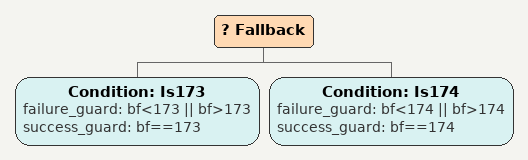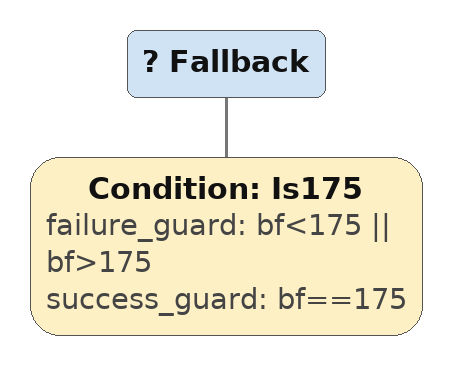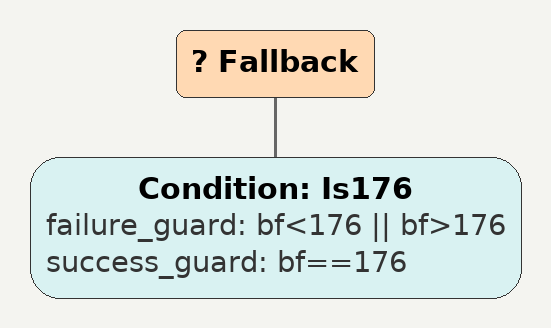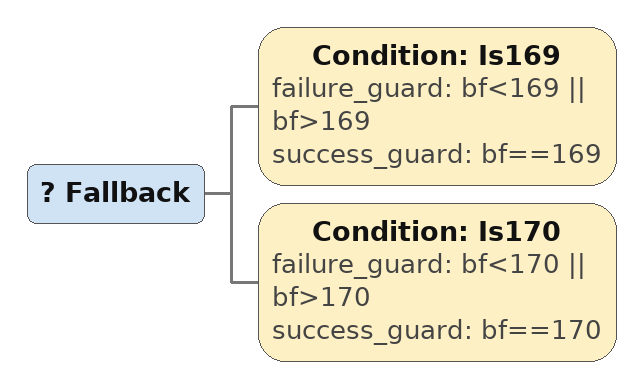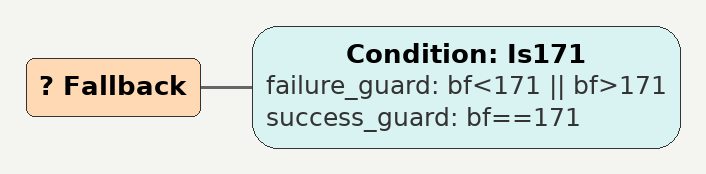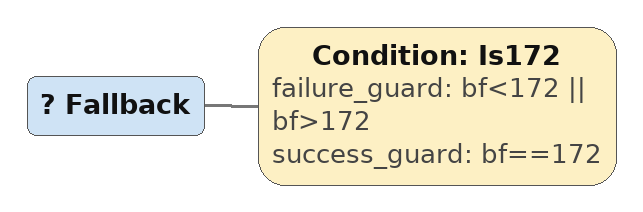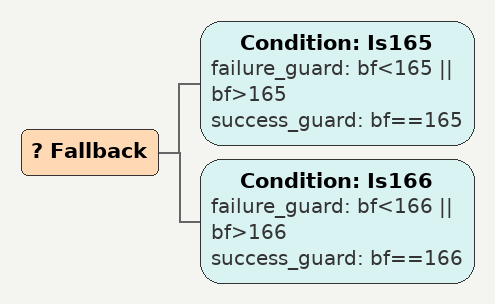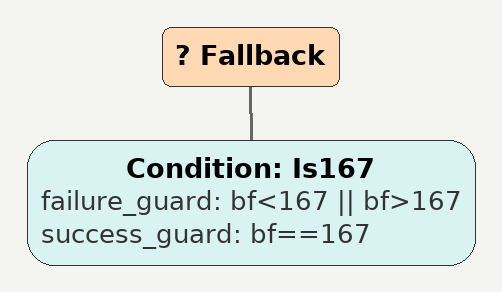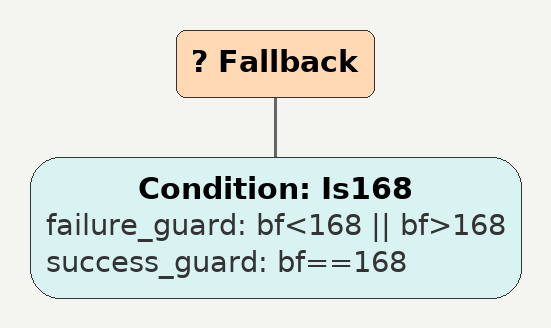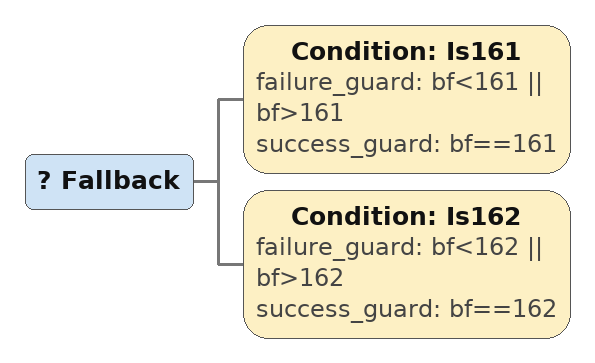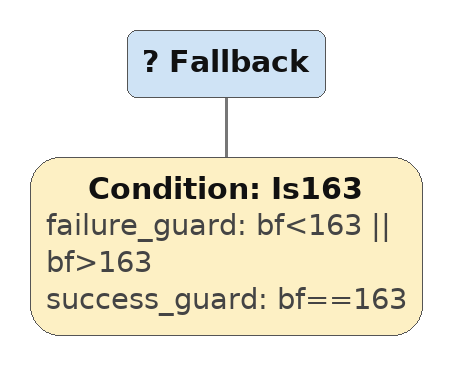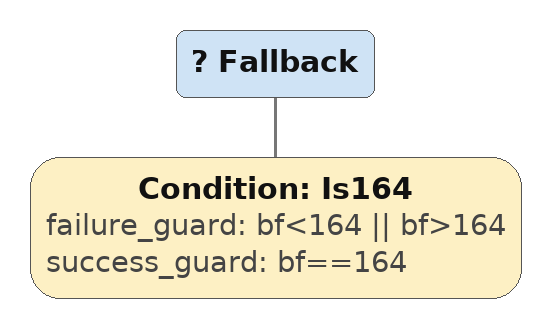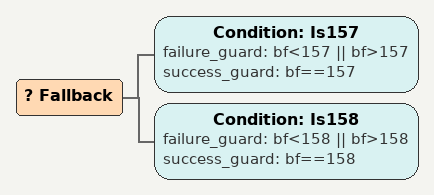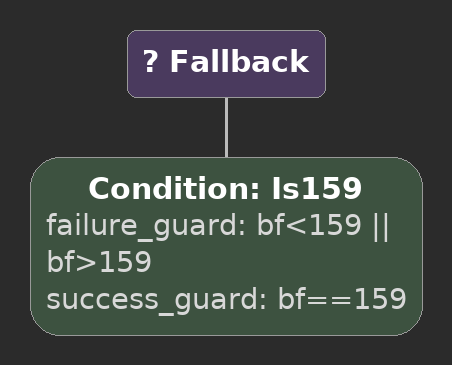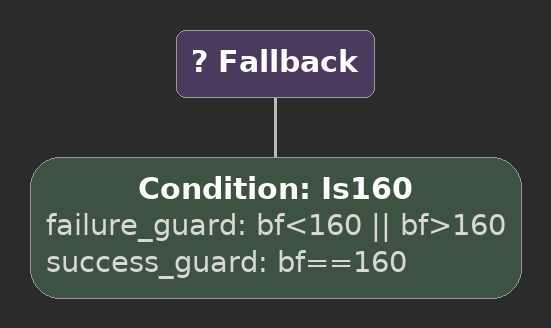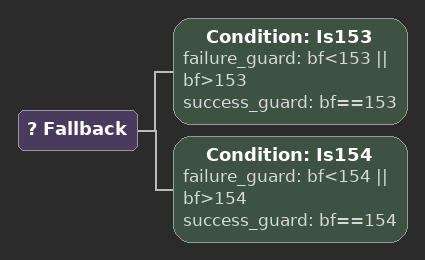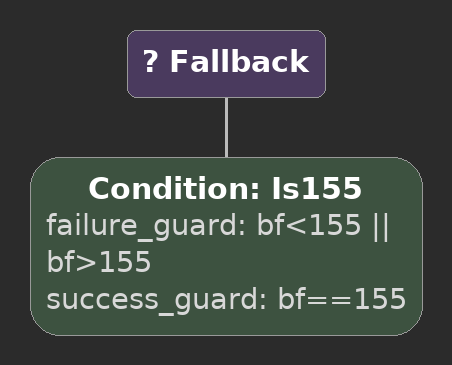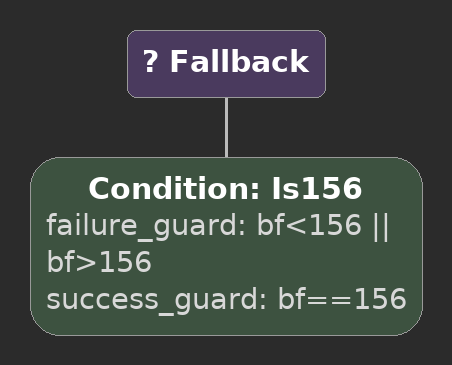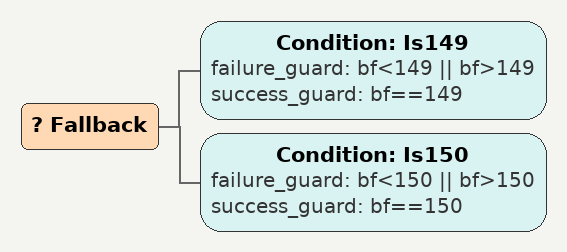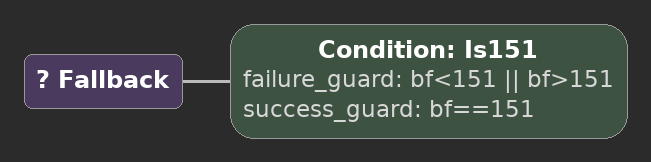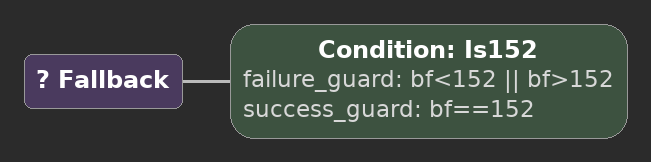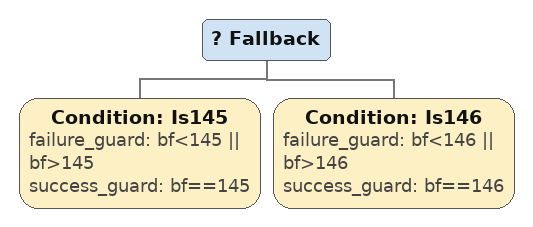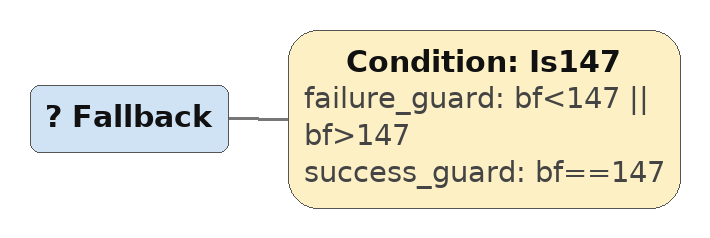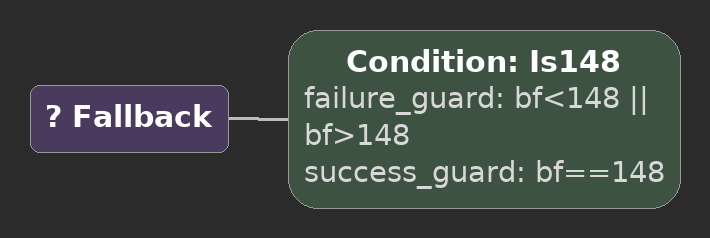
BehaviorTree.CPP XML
<Fallback>
    <Condition ID="Is173" failure_guard="bf&lt;173 || bf>173" success_guard="bf==173"/>
    <Condition ID="Is174" failure_guard="bf&lt;174 || bf>174" success_guard="bf==174"/>
        sequence172
        sequence
        children {
        } end_children
    } end_composite
</Fallback>

<Fallback>
    <Condition ID="Is175" failure_guard="bf&lt;175 || bf>175" success_guard="bf==175"/>
        sequence172
        sequence
        children {
        } end_children
    } end_composite
</Fallback>

<Fallback>
    <Condition ID="Is176" failure_guard="bf&lt;176 || bf>176" success_guard="bf==176"/>
        sequence172
        sequence
        children {
        } end_children
    } end_composite
</Fallback>

<Fallback>
    <Condition ID="Is169" failure_guard="bf&lt;169 || bf>169" success_guard="bf==169"/>
    <Condition ID="Is170" failure_guard="bf&lt;170 || bf>170" success_guard="bf==170"/>
        sequence168
        sequence
        children {
        } end_children
    } end_composite
</Fallback>

<Fallback>
    <Condition ID="Is171" failure_guard="bf&lt;171 || bf>171" success_guard="bf==171"/>
        sequence168
        sequence
        children {
        } end_children
    } end_composite
</Fallback>

<Fallback>
    <Condition ID="Is172" failure_guard="bf&lt;172 || bf>172" success_guard="bf==172"/>
        sequence168
        sequence
        children {
        } end_children
    } end_composite
</Fallback>

<Fallback>
    <Condition ID="Is165" failure_guard="bf&lt;165 || bf>165" success_guard="bf==165"/>
    <Condition ID="Is166" failure_guard="bf&lt;166 || bf>166" success_guard="bf==166"/>
        sequence164
        sequence
        children {
        } end_children
    } end_composite
</Fallback>

<Fallback>
    <Condition ID="Is167" failure_guard="bf&lt;167 || bf>167" success_guard="bf==167"/>
        sequence164
        sequence
        children {
        } end_children
    } end_composite
</Fallback>

<Fallback>
    <Condition ID="Is168" failure_guard="bf&lt;168 || bf>168" success_guard="bf==168"/>
        sequence164
        sequence
        children {
        } end_children
    } end_composite
</Fallback>

<Fallback>
    <Condition ID="Is161" failure_guard="bf&lt;161 || bf>161" success_guard="bf==161"/>
    <Condition ID="Is162" failure_guard="bf&lt;162 || bf>162" success_guard="bf==162"/>
        sequence160
        sequence
        children {
        } end_children
    } end_composite
</Fallback>

<Fallback>
    <Condition ID="Is163" failure_guard="bf&lt;163 || bf>163" success_guard="bf==163"/>
        sequence160
        sequence
        children {
        } end_children
    } end_composite
</Fallback>

<Fallback>
    <Condition ID="Is164" failure_guard="bf&lt;164 || bf>164" success_guard="bf==164"/>
        sequence160
        sequence
        children {
        } end_children
    } end_composite
</Fallback>

<Fallback>
    <Condition ID="Is157" failure_guard="bf&lt;157 || bf>157" success_guard="bf==157"/>
    <Condition ID="Is158" failure_guard="bf&lt;158 || bf>158" success_guard="bf==158"/>
        sequence156
        sequence
        children {
        } end_children
    } end_composite
</Fallback>

<Fallback>
    <Condition ID="Is159" failure_guard="bf&lt;159 || bf>159" success_guard="bf==159"/>
        sequence156
        sequence
        children {
        } end_children
    } end_composite
</Fallback>

<Fallback>
    <Condition ID="Is160" failure_guard="bf&lt;160 || bf>160" success_guard="bf==160"/>
        sequence156
        sequence
        children {
        } end_children
    } end_composite
</Fallback>

<Fallback>
    <Condition ID="Is153" failure_guard="bf&lt;153 || bf>153" success_guard="bf==153"/>
    <Condition ID="Is154" failure_guard="bf&lt;154 || bf>154" success_guard="bf==154"/>
        sequence152
        sequence
        children {
        } end_children
    } end_composite
</Fallback>

<Fallback>
    <Condition ID="Is155" failure_guard="bf&lt;155 || bf>155" success_guard="bf==155"/>
        sequence152
        sequence
        children {
        } end_children
    } end_composite
</Fallback>

<Fallback>
    <Condition ID="Is156" failure_guard="bf&lt;156 || bf>156" success_guard="bf==156"/>
        sequence152
        sequence
        children {
        } end_children
    } end_composite
</Fallback>

<Fallback>
    <Condition ID="Is149" failure_guard="bf&lt;149 || bf>149" success_guard="bf==149"/>
    <Condition ID="Is150" failure_guard="bf&lt;150 || bf>150" success_guard="bf==150"/>
        sequence148
        sequence
        children {
        } end_children
    } end_composite
</Fallback>

<Fallback>
    <Condition ID="Is151" failure_guard="bf&lt;151 || bf>151" success_guard="bf==151"/>
        sequence148
        sequence
        children {
        } end_children
    } end_composite
</Fallback>

<Fallback>
    <Condition ID="Is152" failure_guard="bf&lt;152 || bf>152" success_guard="bf==152"/>
        sequence148
        sequence
        children {
        } end_children
    } end_composite
</Fallback>

<Fallback>
    <Condition ID="Is145" failure_guard="bf&lt;145 || bf>145" success_guard="bf==145"/>
    <Condition ID="Is146" failure_guard="bf&lt;146 || bf>146" success_guard="bf==146"/>
        sequence144
        sequence
        children {
        } end_children
    } end_composite
</Fallback>

<Fallback>
    <Condition ID="Is147" failure_guard="bf&lt;147 || bf>147" success_guard="bf==147"/>
        sequence144
        sequence
        children {
        } end_children
    } end_composite
</Fallback>

<Fallback>
    <Condition ID="Is148" failure_guard="bf&lt;148 || bf>148" success_guard="bf==148"/>
        sequence144
        sequence
        children {
        } end_children
    } end_composite
</Fallback>
